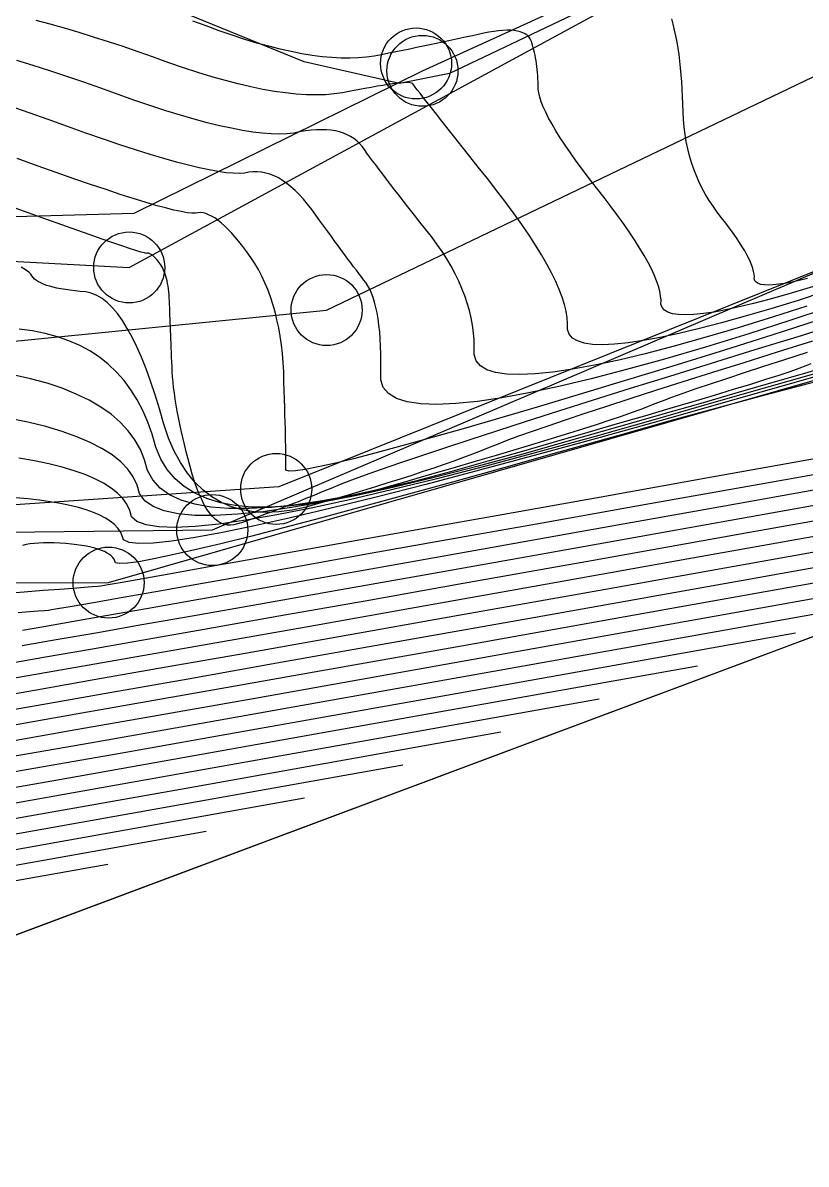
# Model space of a CAD drawing. Extents: x 83 to 1412852, y -76 to 4931706.
# Drawn here: x 1412679.26 to 1412690.29, y 4931539.12 to 4931555.2 of the extents above; entities that cross this region are included whole.
import ezdxf

# ---------------------------------------------------------------- set-up
doc = ezdxf.new("R2010")
doc.units = 0
doc.header["$MEASUREMENT"] = 0
doc.header["$PDMODE"] = 33
doc.header["$PDSIZE"] = 1
doc.layers.get('0').update_dxf_attribs({"color": 1, "linetype": 'CONTINUOUS'})
for name, color, linetype in [('Buildings-21-08-2020', 1, 'CONTINUOUS'), ('BUILDINGS21082020 entities', 1, 'CONTINUOUS'), ('Ground topo-Rev01', 1, 'CONTINUOUS'), ('New scratch layer', 1, 'CONTINUOUS'), ('nz-property-titles(LINZ DOWNLOAD)', 1, 'CONTINUOUS')]:
    doc.layers.add(name, color=color, linetype=linetype)

msp = doc.modelspace()

# ---------------------------------------------------------------- linework, layer by layer
for points in [[(1412625.83, 4931580.38), (1412628.75, 4931581.8), (1412632.64, 4931582.21), (1412634.8, 4931580.2), (1412637.58, 4931576.34), (1412641.3, 4931568.83), (1412646.46, 4931561.43), (1412653.58, 4931556.32), (1412661.21, 4931552.91), (1412664.41, 4931553.01), (1412671.43, 4931552.25), (1412680.76, 4931551.75), (1412690.96, 4931557.29), (1412699.75, 4931563.42), (1412708.32, 4931567.05)], [(1412646.87, 4931551.86), (1412664.06, 4931547.3), (1412680.47, 4931547.31), (1412698.54, 4931552.49), (1412706.91, 4931556.07), (1412714.69, 4931563.43)], [(1412711.73, 4931562.82), (1412700.57, 4931556.35), (1412691.34, 4931552.07), (1412681.93, 4931548.05), (1412672.34, 4931547.94), (1412661.77, 4931549.26), (1412658.05, 4931550.37), (1412653.65, 4931552.02), (1412647.75, 4931555.08)], [(1412690.542, 4931551.405), (1412690.18, 4931551.286), (1412689.797, 4931551.168), (1412689.437, 4931551.062), (1412689.102, 4931550.969), (1412688.791, 4931550.888), (1412688.503, 4931550.819), (1412688.24, 4931550.763), (1412688.001, 4931550.719), (1412687.786, 4931550.687), (1412687.595, 4931550.668), (1412687.428, 4931550.661), (1412687.286, 4931550.666), (1412687.167, 4931550.684), (1412687.073, 4931550.714), (1412687.002, 4931550.756), (1412686.956, 4931550.811), (1412686.933, 4931550.878), (1412686.935, 4931550.957), (1412686.928, 4931551.042), (1412686.913, 4931551.133), (1412686.889, 4931551.229), (1412686.857, 4931551.331), (1412686.816, 4931551.439), (1412686.767, 4931551.553), (1412686.709, 4931551.672), (1412686.642, 4931551.797), (1412686.567, 4931551.927), (1412686.484, 4931552.064), (1412686.392, 4931552.206), (1412686.291, 4931552.353), (1412686.182, 4931552.507), (1412686.064, 4931552.666), (1412685.938, 4931552.83), (1412685.804, 4931553.001), (1412685.677, 4931553.161), (1412685.559, 4931553.311), (1412685.448, 4931553.451), (1412685.346, 4931553.581), (1412685.252, 4931553.7), (1412685.165, 4931553.81), (1412685.087, 4931553.909), (1412685.017, 4931553.998), (1412684.955, 4931554.076), (1412684.902, 4931554.145), (1412684.856, 4931554.203), (1412684.818, 4931554.252), (1412684.789, 4931554.29), (1412684.767, 4931554.317), (1412684.754, 4931554.335), (1412684.748, 4931554.342), (1412684.736, 4931554.348), (1412684.718, 4931554.352), (1412684.693, 4931554.354), (1412684.661, 4931554.354), (1412684.623, 4931554.352), (1412684.578, 4931554.348), (1412684.526, 4931554.343), (1412684.468, 4931554.335), (1412684.403, 4931554.326), (1412684.332, 4931554.315), (1412684.254, 4931554.302), (1412684.17, 4931554.287), (1412684.078, 4931554.271), (1412683.981, 4931554.252), (1412683.876, 4931554.232), (1412683.765, 4931554.21), (1412683.648, 4931554.194), (1412683.524, 4931554.184), (1412683.393, 4931554.181), (1412683.256, 4931554.184), (1412683.113, 4931554.193), (1412682.962, 4931554.209), (1412682.806, 4931554.231), (1412682.642, 4931554.259), (1412682.473, 4931554.294), (1412682.296, 4931554.335), (1412682.114, 4931554.382), (1412681.924, 4931554.436), (1412681.728, 4931554.495), (1412681.526, 4931554.562), (1412681.317, 4931554.634), (1412681.101, 4931554.713), (1412680.888, 4931554.788), (1412680.676, 4931554.861), (1412680.467, 4931554.93), (1412680.259, 4931554.996), (1412680.053, 4931555.059), (1412679.85, 4931555.119), (1412679.648, 4931555.175), (1412679.448, 4931555.228)], [(1412690.526, 4931551.52), (1412690.257, 4931551.437), (1412690.005, 4931551.363), (1412689.77, 4931551.298), (1412689.552, 4931551.241), (1412689.35, 4931551.193), (1412689.165, 4931551.153), (1412688.998, 4931551.122), (1412688.847, 4931551.1), (1412688.713, 4931551.087), (1412688.596, 4931551.082), (1412688.496, 4931551.085), (1412688.413, 4931551.098), (1412688.346, 4931551.119), (1412688.297, 4931551.149), (1412688.264, 4931551.187), (1412688.249, 4931551.234), (1412688.25, 4931551.289), (1412688.244, 4931551.35), (1412688.232, 4931551.416), (1412688.213, 4931551.487), (1412688.187, 4931551.563), (1412688.154, 4931551.644), (1412688.114, 4931551.73), (1412688.067, 4931551.821), (1412688.014, 4931551.917), (1412687.953, 4931552.019), (1412687.886, 4931552.125), (1412687.812, 4931552.237), (1412687.731, 4931552.353), (1412687.644, 4931552.475), (1412687.549, 4931552.602), (1412687.448, 4931552.734), (1412687.34, 4931552.871), (1412687.238, 4931553.002), (1412687.143, 4931553.128), (1412687.055, 4931553.248), (1412686.974, 4931553.363), (1412686.899, 4931553.473), (1412686.831, 4931553.576), (1412686.77, 4931553.675), (1412686.715, 4931553.767), (1412686.667, 4931553.855), (1412686.626, 4931553.936), (1412686.592, 4931554.013), (1412686.564, 4931554.083), (1412686.543, 4931554.149), (1412686.529, 4931554.208), (1412686.521, 4931554.262), (1412686.52, 4931554.311), (1412686.518, 4931554.358), (1412686.516, 4931554.405), (1412686.513, 4931554.45), (1412686.51, 4931554.495), (1412686.506, 4931554.538), (1412686.501, 4931554.58), (1412686.496, 4931554.621), (1412686.49, 4931554.662), (1412686.484, 4931554.701), (1412686.477, 4931554.739), (1412686.469, 4931554.776), (1412686.46, 4931554.811), (1412686.451, 4931554.846), (1412686.442, 4931554.88), (1412686.432, 4931554.913), (1412686.421, 4931554.944), (1412686.406, 4931554.973), (1412686.387, 4931554.998), (1412686.363, 4931555.021), (1412686.335, 4931555.04), (1412686.304, 4931555.056), (1412686.267, 4931555.07), (1412686.227, 4931555.08), (1412686.183, 4931555.087), (1412686.134, 4931555.091), (1412686.081, 4931555.092), (1412686.024, 4931555.09), (1412685.963, 4931555.084), (1412685.897, 4931555.076), (1412685.827, 4931555.065), (1412685.753, 4931555.05), (1412685.675, 4931555.033), (1412685.595, 4931555.015), (1412685.514, 4931554.997), (1412685.431, 4931554.979), (1412685.347, 4931554.961), (1412685.261, 4931554.942), (1412685.173, 4931554.924), (1412685.084, 4931554.905), (1412684.993, 4931554.886), (1412684.9, 4931554.866), (1412684.806, 4931554.847), (1412684.711, 4931554.827), (1412684.614, 4931554.807), (1412684.515, 4931554.787), (1412684.415, 4931554.767), (1412684.313, 4931554.746), (1412684.209, 4931554.726), (1412684.1, 4931554.711), (1412683.986, 4931554.701), (1412683.867, 4931554.697), (1412683.743, 4931554.699), (1412683.613, 4931554.706), (1412683.478, 4931554.718), (1412683.338, 4931554.737), (1412683.193, 4931554.761), (1412683.042, 4931554.79), (1412682.886, 4931554.825), (1412682.725, 4931554.866), (1412682.559, 4931554.912), (1412682.388, 4931554.963), (1412682.211, 4931555.021), (1412682.029, 4931555.084), (1412681.842, 4931555.152), (1412681.657, 4931555.218)], [(1412690.313, 4931551.594), (1412690.197, 4931551.566), (1412690.091, 4931551.543), (1412689.994, 4931551.526), (1412689.908, 4931551.513), (1412689.831, 4931551.505), (1412689.764, 4931551.502), (1412689.706, 4931551.504), (1412689.658, 4931551.512), (1412689.62, 4931551.524), (1412689.592, 4931551.541), (1412689.573, 4931551.563), (1412689.564, 4931551.59), (1412689.565, 4931551.622), (1412689.562, 4931551.656), (1412689.555, 4931551.694), (1412689.543, 4931551.735), (1412689.528, 4931551.779), (1412689.51, 4931551.825), (1412689.487, 4931551.875), (1412689.46, 4931551.927), (1412689.429, 4931551.982), (1412689.394, 4931552.041), (1412689.356, 4931552.102), (1412689.313, 4931552.166), (1412689.267, 4931552.233), (1412689.217, 4931552.303), (1412689.162, 4931552.376), (1412689.104, 4931552.451), (1412689.042, 4931552.53), (1412688.983, 4931552.611), (1412688.929, 4931552.693), (1412688.878, 4931552.777), (1412688.831, 4931552.864), (1412688.787, 4931552.952), (1412688.748, 4931553.042), (1412688.712, 4931553.134), (1412688.68, 4931553.228), (1412688.651, 4931553.324), (1412688.627, 4931553.422), (1412688.606, 4931553.522), (1412688.589, 4931553.624), (1412688.575, 4931553.727), (1412688.566, 4931553.833), (1412688.56, 4931553.94), (1412688.558, 4931554.05), (1412688.554, 4931554.157), (1412688.549, 4931554.261), (1412688.543, 4931554.363), (1412688.535, 4931554.463), (1412688.526, 4931554.561), (1412688.515, 4931554.656), (1412688.504, 4931554.748), (1412688.49, 4931554.838), (1412688.476, 4931554.926), (1412688.46, 4931555.012), (1412688.442, 4931555.095), (1412688.423, 4931555.176), (1412688.403, 4931555.254)], [(1412690.303, 4931551.203), (1412689.834, 4931551.052), (1412689.336, 4931550.898), (1412688.869, 4931550.761), (1412688.434, 4931550.64), (1412688.029, 4931550.535), (1412687.657, 4931550.446), (1412687.315, 4931550.373), (1412687.004, 4931550.316), (1412686.725, 4931550.275), (1412686.477, 4931550.25), (1412686.261, 4931550.241), (1412686.076, 4931550.247), (1412685.921, 4931550.27), (1412685.799, 4931550.309), (1412685.707, 4931550.364), (1412685.647, 4931550.435), (1412685.618, 4931550.522), (1412685.62, 4931550.625), (1412685.617, 4931550.728), (1412685.609, 4931550.831), (1412685.595, 4931550.935), (1412685.576, 4931551.038), (1412685.552, 4931551.142), (1412685.522, 4931551.245), (1412685.487, 4931551.349), (1412685.447, 4931551.453), (1412685.401, 4931551.557), (1412685.35, 4931551.661), (1412685.294, 4931551.766), (1412685.233, 4931551.87), (1412685.166, 4931551.975), (1412685.093, 4931552.079), (1412685.016, 4931552.184), (1412684.933, 4931552.289), (1412684.853, 4931552.39), (1412684.777, 4931552.487), (1412684.703, 4931552.581), (1412684.633, 4931552.671), (1412684.566, 4931552.757), (1412684.503, 4931552.839), (1412684.442, 4931552.918), (1412684.385, 4931552.993), (1412684.33, 4931553.064), (1412684.279, 4931553.131), (1412684.232, 4931553.194), (1412684.187, 4931553.254), (1412684.145, 4931553.31), (1412684.107, 4931553.362), (1412684.072, 4931553.41), (1412684.04, 4931553.455), (1412684.005, 4931553.496), (1412683.966, 4931553.533), (1412683.924, 4931553.566), (1412683.879, 4931553.595), (1412683.83, 4931553.62), (1412683.778, 4931553.642), (1412683.723, 4931553.659), (1412683.664, 4931553.673), (1412683.602, 4931553.683), (1412683.537, 4931553.689), (1412683.468, 4931553.691), (1412683.396, 4931553.689), (1412683.321, 4931553.684), (1412683.242, 4931553.675), (1412683.16, 4931553.661), (1412683.074, 4931553.644), (1412682.979, 4931553.634), (1412682.874, 4931553.63), (1412682.759, 4931553.633), (1412682.634, 4931553.642), (1412682.499, 4931553.658), (1412682.354, 4931553.681), (1412682.199, 4931553.711), (1412682.034, 4931553.747), (1412681.86, 4931553.789), (1412681.675, 4931553.839), (1412681.481, 4931553.894), (1412681.277, 4931553.957), (1412681.063, 4931554.026), (1412680.839, 4931554.102), (1412680.605, 4931554.185), (1412680.361, 4931554.274), (1412680.119, 4931554.359), (1412679.88, 4931554.441), (1412679.643, 4931554.52), (1412679.408, 4931554.594), (1412679.175, 4931554.665)], [(1412690.604, 4931551.181), (1412690.064, 4931551.001), (1412689.488, 4931550.817), (1412688.875, 4931550.629), (1412688.301, 4931550.46), (1412687.766, 4931550.312), (1412687.268, 4931550.182), (1412686.81, 4931550.073), (1412686.39, 4931549.983), (1412686.008, 4931549.913), (1412685.664, 4931549.862), (1412685.36, 4931549.831), (1412685.093, 4931549.82), (1412684.865, 4931549.829), (1412684.676, 4931549.857), (1412684.525, 4931549.905), (1412684.412, 4931549.972), (1412684.338, 4931550.059), (1412684.303, 4931550.166), (1412684.305, 4931550.293), (1412684.306, 4931550.414), (1412684.305, 4931550.53), (1412684.301, 4931550.64), (1412684.295, 4931550.745), (1412684.288, 4931550.844), (1412684.278, 4931550.938), (1412684.266, 4931551.027), (1412684.252, 4931551.11), (1412684.235, 4931551.187), (1412684.217, 4931551.259), (1412684.197, 4931551.326), (1412684.174, 4931551.387), (1412684.149, 4931551.443), (1412684.122, 4931551.493), (1412684.093, 4931551.538), (1412684.062, 4931551.577), (1412684.03, 4931551.619), (1412683.995, 4931551.664), (1412683.959, 4931551.711), (1412683.921, 4931551.761), (1412683.881, 4931551.814), (1412683.84, 4931551.869), (1412683.797, 4931551.927), (1412683.752, 4931551.987), (1412683.706, 4931552.051), (1412683.657, 4931552.116), (1412683.607, 4931552.185), (1412683.556, 4931552.256), (1412683.502, 4931552.33), (1412683.447, 4931552.406), (1412683.39, 4931552.486), (1412683.332, 4931552.567), (1412683.273, 4931552.643), (1412683.215, 4931552.713), (1412683.156, 4931552.777), (1412683.097, 4931552.836), (1412683.038, 4931552.888), (1412682.979, 4931552.935), (1412682.92, 4931552.976), (1412682.861, 4931553.011), (1412682.801, 4931553.04), (1412682.742, 4931553.063), (1412682.682, 4931553.08), (1412682.623, 4931553.092), (1412682.563, 4931553.097), (1412682.503, 4931553.097), (1412682.444, 4931553.091), (1412682.384, 4931553.079), (1412682.31, 4931553.074), (1412682.224, 4931553.076), (1412682.124, 4931553.085), (1412682.011, 4931553.101), (1412681.885, 4931553.123), (1412681.745, 4931553.153), (1412681.593, 4931553.19), (1412681.426, 4931553.234), (1412681.247, 4931553.284), (1412681.054, 4931553.342), (1412680.849, 4931553.407), (1412680.629, 4931553.478), (1412680.397, 4931553.557), (1412680.151, 4931553.643), (1412679.892, 4931553.735), (1412679.62, 4931553.835), (1412679.35, 4931553.93), (1412679.083, 4931554.022)], [(1412690.464, 4931551.008), (1412689.825, 4931550.799), (1412689.142, 4931550.583), (1412688.415, 4931550.36), (1412687.733, 4931550.152), (1412687.097, 4931549.96), (1412686.506, 4931549.784), (1412685.961, 4931549.623), (1412685.462, 4931549.478), (1412685.007, 4931549.349), (1412684.599, 4931549.236), (1412684.236, 4931549.138), (1412683.918, 4931549.056), (1412683.646, 4931548.99), (1412683.419, 4931548.939), (1412683.238, 4931548.904), (1412683.102, 4931548.885), (1412683.012, 4931548.882), (1412682.967, 4931548.895), (1412682.967, 4931548.923), (1412682.968, 4931548.958), (1412682.968, 4931548.999), (1412682.967, 4931549.047), (1412682.967, 4931549.102), (1412682.966, 4931549.163), (1412682.965, 4931549.231), (1412682.963, 4931549.306), (1412682.961, 4931549.387), (1412682.959, 4931549.476), (1412682.957, 4931549.57), (1412682.954, 4931549.672), (1412682.951, 4931549.779), (1412682.948, 4931549.894), (1412682.944, 4931550.015), (1412682.94, 4931550.143), (1412682.936, 4931550.278), (1412682.929, 4931550.409), (1412682.918, 4931550.537), (1412682.904, 4931550.661), (1412682.886, 4931550.782), (1412682.865, 4931550.9), (1412682.841, 4931551.014), (1412682.814, 4931551.125), (1412682.783, 4931551.232), (1412682.749, 4931551.336), (1412682.711, 4931551.437), (1412682.67, 4931551.534), (1412682.626, 4931551.628), (1412682.579, 4931551.719), (1412682.528, 4931551.806), (1412682.474, 4931551.889), (1412682.416, 4931551.97), (1412682.36, 4931552.044), (1412682.306, 4931552.114), (1412682.253, 4931552.178), (1412682.201, 4931552.236), (1412682.151, 4931552.289), (1412682.102, 4931552.337), (1412682.054, 4931552.379), (1412682.008, 4931552.416), (1412681.964, 4931552.447), (1412681.921, 4931552.473), (1412681.879, 4931552.493), (1412681.839, 4931552.508), (1412681.8, 4931552.518), (1412681.763, 4931552.522), (1412681.727, 4931552.52), (1412681.693, 4931552.513), (1412681.642, 4931552.514), (1412681.574, 4931552.521), (1412681.49, 4931552.536), (1412681.389, 4931552.559), (1412681.271, 4931552.588), (1412681.137, 4931552.625), (1412680.986, 4931552.669), (1412680.818, 4931552.721), (1412680.634, 4931552.78), (1412680.434, 4931552.846), (1412680.216, 4931552.919), (1412679.982, 4931553), (1412679.731, 4931553.088), (1412679.464, 4931553.183), (1412679.18, 4931553.286)], [(1412690.836, 4931550.982), (1412690.224, 4931550.788), (1412689.573, 4931550.588), (1412688.955, 4931550.397), (1412688.369, 4931550.216), (1412687.816, 4931550.043), (1412687.296, 4931549.88), (1412686.808, 4931549.726), (1412686.353, 4931549.581), (1412685.931, 4931549.445), (1412685.542, 4931549.318), (1412685.185, 4931549.201), (1412684.861, 4931549.093), (1412684.569, 4931548.994), (1412684.31, 4931548.904), (1412684.084, 4931548.824), (1412683.891, 4931548.752), (1412683.73, 4931548.69), (1412683.602, 4931548.637), (1412683.479, 4931548.587), (1412683.361, 4931548.539), (1412683.248, 4931548.493), (1412683.14, 4931548.45), (1412683.037, 4931548.409), (1412682.939, 4931548.371), (1412682.846, 4931548.336), (1412682.758, 4931548.302), (1412682.675, 4931548.272), (1412682.597, 4931548.243), (1412682.524, 4931548.217), (1412682.457, 4931548.194), (1412682.394, 4931548.173), (1412682.336, 4931548.154), (1412682.283, 4931548.138), (1412682.235, 4931548.125), (1412682.188, 4931548.119), (1412682.143, 4931548.12), (1412682.098, 4931548.13), (1412682.055, 4931548.147), (1412682.012, 4931548.171), (1412681.971, 4931548.203), (1412681.931, 4931548.243), (1412681.892, 4931548.291), (1412681.854, 4931548.346), (1412681.817, 4931548.408), (1412681.781, 4931548.479), (1412681.746, 4931548.556), (1412681.712, 4931548.642), (1412681.68, 4931548.735), (1412681.648, 4931548.836), (1412681.618, 4931548.944), (1412681.589, 4931549.05), (1412681.562, 4931549.154), (1412681.537, 4931549.255), (1412681.513, 4931549.354), (1412681.492, 4931549.451), (1412681.471, 4931549.544), (1412681.453, 4931549.636), (1412681.436, 4931549.725), (1412681.421, 4931549.812), (1412681.408, 4931549.896), (1412681.396, 4931549.978), (1412681.386, 4931550.058), (1412681.378, 4931550.135), (1412681.371, 4931550.21), (1412681.366, 4931550.282), (1412681.363, 4931550.352), (1412681.36, 4931550.42), (1412681.357, 4931550.488), (1412681.354, 4931550.553), (1412681.352, 4931550.617), (1412681.349, 4931550.68), (1412681.347, 4931550.742), (1412681.344, 4931550.802), (1412681.342, 4931550.86), (1412681.34, 4931550.917), (1412681.337, 4931550.973), (1412681.335, 4931551.027), (1412681.334, 4931551.08), (1412681.332, 4931551.131), (1412681.33, 4931551.181), (1412681.329, 4931551.23), (1412681.327, 4931551.277), (1412681.325, 4931551.322), (1412681.322, 4931551.366), (1412681.318, 4931551.408), (1412681.313, 4931551.449), (1412681.307, 4931551.488), (1412681.301, 4931551.525), (1412681.293, 4931551.56), (1412681.285, 4931551.594), (1412681.276, 4931551.627), (1412681.266, 4931551.657), (1412681.255, 4931551.686), (1412681.244, 4931551.714), (1412681.232, 4931551.74), (1412681.218, 4931551.764), (1412681.204, 4931551.786), (1412681.189, 4931551.807), (1412681.175, 4931551.826), (1412681.161, 4931551.844), (1412681.147, 4931551.861), (1412681.134, 4931551.876), (1412681.121, 4931551.89), (1412681.108, 4931551.902), (1412681.096, 4931551.913), (1412681.084, 4931551.923), (1412681.072, 4931551.931), (1412681.061, 4931551.937), (1412681.05, 4931551.943), (1412681.04, 4931551.947), (1412681.03, 4931551.949), (1412681.02, 4931551.95), (1412681.011, 4931551.95), (1412681.002, 4931551.948), (1412680.973, 4931551.954), (1412680.924, 4931551.967), (1412680.855, 4931551.988), (1412680.766, 4931552.017), (1412680.657, 4931552.053), (1412680.528, 4931552.097), (1412680.379, 4931552.149), (1412680.21, 4931552.208), (1412680.021, 4931552.275), (1412679.813, 4931552.349), (1412679.584, 4931552.432), (1412679.335, 4931552.521), (1412679.066, 4931552.619)], [(1412690.385, 4931550.71), (1412689.887, 4931550.555), (1412689.417, 4931550.408), (1412688.974, 4931550.269), (1412688.559, 4931550.138), (1412688.172, 4931550.015), (1412687.813, 4931549.899), (1412687.482, 4931549.792), (1412687.178, 4931549.692), (1412686.902, 4931549.6), (1412686.654, 4931549.516), (1412686.434, 4931549.439), (1412686.242, 4931549.371), (1412686.077, 4931549.31), (1412685.941, 4931549.257), (1412685.832, 4931549.212), (1412685.717, 4931549.166), (1412685.595, 4931549.12), (1412685.468, 4931549.072), (1412685.334, 4931549.023), (1412685.195, 4931548.974), (1412685.049, 4931548.924), (1412684.897, 4931548.873), (1412684.739, 4931548.821), (1412684.575, 4931548.768), (1412684.404, 4931548.714), (1412684.227, 4931548.66), (1412684.045, 4931548.604), (1412683.856, 4931548.548), (1412683.661, 4931548.491), (1412683.46, 4931548.433), (1412683.252, 4931548.374), (1412683.054, 4931548.332), (1412682.865, 4931548.307), (1412682.685, 4931548.3), (1412682.515, 4931548.309), (1412682.353, 4931548.336), (1412682.201, 4931548.379), (1412682.058, 4931548.44), (1412681.925, 4931548.518), (1412681.8, 4931548.613), (1412681.685, 4931548.725), (1412681.579, 4931548.854), (1412681.482, 4931549), (1412681.394, 4931549.163), (1412681.315, 4931549.344), (1412681.246, 4931549.541), (1412681.186, 4931549.756), (1412681.125, 4931549.957), (1412681.062, 4931550.146), (1412680.999, 4931550.321), (1412680.934, 4931550.484), (1412680.868, 4931550.633), (1412680.801, 4931550.769), (1412680.733, 4931550.892), (1412680.664, 4931551.002), (1412680.594, 4931551.099), (1412680.523, 4931551.183), (1412680.45, 4931551.254), (1412680.377, 4931551.312), (1412680.302, 4931551.357), (1412680.226, 4931551.389), (1412680.149, 4931551.408), (1412680.071, 4931551.413), (1412679.997, 4931551.42), (1412679.927, 4931551.428), (1412679.861, 4931551.437), (1412679.799, 4931551.447), (1412679.741, 4931551.458), (1412679.688, 4931551.47), (1412679.638, 4931551.484), (1412679.593, 4931551.498), (1412679.552, 4931551.514), (1412679.514, 4931551.531), (1412679.481, 4931551.548), (1412679.452, 4931551.567), (1412679.427, 4931551.587), (1412679.406, 4931551.609), (1412679.389, 4931551.631), (1412679.376, 4931551.654), (1412679.347, 4931551.683), (1412679.3, 4931551.716), (1412679.236, 4931551.754)], [(1412690.31, 4931550.551), (1412689.991, 4931550.449), (1412689.695, 4931550.354), (1412689.422, 4931550.265), (1412689.171, 4931550.183), (1412688.944, 4931550.107), (1412688.74, 4931550.038), (1412688.558, 4931549.975), (1412688.399, 4931549.918), (1412688.264, 4931549.868), (1412688.151, 4931549.824), (1412688.061, 4931549.787), (1412687.954, 4931549.746), (1412687.83, 4931549.7), (1412687.688, 4931549.651), (1412687.529, 4931549.597), (1412687.352, 4931549.539), (1412687.159, 4931549.476), (1412686.948, 4931549.41), (1412686.719, 4931549.339), (1412686.474, 4931549.264), (1412686.211, 4931549.185), (1412685.93, 4931549.102), (1412685.633, 4931549.015), (1412685.318, 4931548.923), (1412684.986, 4931548.827), (1412684.636, 4931548.727), (1412684.269, 4931548.623), (1412683.922, 4931548.537), (1412683.595, 4931548.468), (1412683.287, 4931548.418), (1412682.999, 4931548.386), (1412682.731, 4931548.371), (1412682.482, 4931548.375), (1412682.254, 4931548.396), (1412682.044, 4931548.436), (1412681.855, 4931548.493), (1412681.685, 4931548.569), (1412681.535, 4931548.662), (1412681.405, 4931548.774), (1412681.295, 4931548.903), (1412681.204, 4931549.05), (1412681.133, 4931549.216), (1412681.081, 4931549.399), (1412681.021, 4931549.572), (1412680.951, 4931549.734), (1412680.872, 4931549.885), (1412680.784, 4931550.026), (1412680.687, 4931550.157), (1412680.58, 4931550.277), (1412680.465, 4931550.386), (1412680.34, 4931550.485), (1412680.206, 4931550.573), (1412680.063, 4931550.651), (1412679.91, 4931550.718), (1412679.749, 4931550.774), (1412679.578, 4931550.82), (1412679.398, 4931550.856), (1412679.209, 4931550.881)], [(1412690.68, 4931550.376), (1412690.272, 4931550.257), (1412689.824, 4931550.128), (1412689.336, 4931549.987), (1412688.809, 4931549.835), (1412688.242, 4931549.673), (1412687.636, 4931549.5), (1412686.989, 4931549.316), (1412686.304, 4931549.121), (1412685.658, 4931548.946), (1412685.054, 4931548.79), (1412684.491, 4931548.655), (1412683.968, 4931548.539), (1412683.486, 4931548.442), (1412683.044, 4931548.366), (1412682.644, 4931548.309), (1412682.284, 4931548.272), (1412681.965, 4931548.255), (1412681.686, 4931548.257), (1412681.449, 4931548.279), (1412681.252, 4931548.321), (1412681.096, 4931548.382), (1412680.981, 4931548.463), (1412680.906, 4931548.564), (1412680.872, 4931548.685), (1412680.817, 4931548.799), (1412680.739, 4931548.908), (1412680.64, 4931549.012), (1412680.518, 4931549.109), (1412680.375, 4931549.201), (1412680.21, 4931549.286), (1412680.023, 4931549.366), (1412679.815, 4931549.441), (1412679.584, 4931549.509), (1412679.331, 4931549.572), (1412679.057, 4931549.628)], [(1412690.361, 4931550.392), (1412690.291, 4931550.362), (1412690.192, 4931550.326), (1412690.064, 4931550.281), (1412689.908, 4931550.23), (1412689.723, 4931550.17), (1412689.51, 4931550.103), (1412689.268, 4931550.029), (1412688.998, 4931549.947), (1412688.7, 4931549.858), (1412688.373, 4931549.761), (1412688.017, 4931549.656), (1412687.633, 4931549.545), (1412687.221, 4931549.425), (1412686.78, 4931549.298), (1412686.311, 4931549.164), (1412685.813, 4931549.022), (1412685.286, 4931548.872), (1412684.79, 4931548.741), (1412684.324, 4931548.629), (1412683.889, 4931548.536), (1412683.483, 4931548.462), (1412683.108, 4931548.407), (1412682.763, 4931548.37), (1412682.449, 4931548.353), (1412682.164, 4931548.354), (1412681.91, 4931548.374), (1412681.686, 4931548.413), (1412681.492, 4931548.471), (1412681.329, 4931548.547), (1412681.195, 4931548.642), (1412681.092, 4931548.757), (1412681.019, 4931548.89), (1412680.977, 4931549.042), (1412680.917, 4931549.186), (1412680.84, 4931549.321), (1412680.746, 4931549.449), (1412680.634, 4931549.569), (1412680.505, 4931549.681), (1412680.359, 4931549.784), (1412680.196, 4931549.88), (1412680.015, 4931549.967), (1412679.818, 4931550.047), (1412679.603, 4931550.118), (1412679.37, 4931550.181), (1412679.121, 4931550.237)], [(1412691.166, 4931550.423), (1412690.286, 4931550.173), (1412689.343, 4931549.905), (1412688.338, 4931549.619), (1412687.395, 4931549.355), (1412686.513, 4931549.113), (1412685.694, 4931548.892), (1412684.936, 4931548.692), (1412684.24, 4931548.514), (1412683.606, 4931548.357), (1412683.034, 4931548.222), (1412682.523, 4931548.108), (1412682.075, 4931548.016), (1412681.688, 4931547.945), (1412681.362, 4931547.895), (1412681.099, 4931547.868), (1412680.897, 4931547.861), (1412680.758, 4931547.876), (1412680.68, 4931547.913), (1412680.663, 4931547.971), (1412680.637, 4931548.026), (1412680.599, 4931548.078), (1412680.552, 4931548.128), (1412680.493, 4931548.174), (1412680.424, 4931548.218), (1412680.345, 4931548.26), (1412680.255, 4931548.298), (1412680.155, 4931548.334), (1412680.044, 4931548.367), (1412679.923, 4931548.397), (1412679.791, 4931548.424), (1412679.649, 4931548.448), (1412679.496, 4931548.47), (1412679.332, 4931548.489), (1412679.159, 4931548.505)], [(1412690.397, 4931550.246), (1412689.704, 4931550.048), (1412688.961, 4931549.836), (1412688.166, 4931549.61), (1412687.321, 4931549.37), (1412686.527, 4931549.151), (1412685.784, 4931548.952), (1412685.092, 4931548.773), (1412684.452, 4931548.615), (1412683.863, 4931548.478), (1412683.325, 4931548.361), (1412682.839, 4931548.265), (1412682.404, 4931548.19), (1412682.02, 4931548.135), (1412681.687, 4931548.101), (1412681.406, 4931548.087), (1412681.176, 4931548.094), (1412680.997, 4931548.122), (1412680.869, 4931548.17), (1412680.793, 4931548.238), (1412680.768, 4931548.328), (1412680.727, 4931548.413), (1412680.669, 4931548.493), (1412680.596, 4931548.57), (1412680.506, 4931548.642), (1412680.4, 4931548.71), (1412680.278, 4931548.773), (1412680.139, 4931548.832), (1412679.985, 4931548.887), (1412679.814, 4931548.938), (1412679.627, 4931548.984), (1412679.424, 4931549.026), (1412679.205, 4931549.064)], [(1412690.757, 4931550.217), (1412690.267, 4931550.095), (1412689.71, 4931549.95), (1412689.086, 4931549.782), (1412688.395, 4931549.592), (1412687.637, 4931549.38), (1412686.812, 4931549.146), (1412686.037, 4931548.928), (1412685.314, 4931548.726), (1412684.643, 4931548.54), (1412684.022, 4931548.371), (1412683.452, 4931548.218), (1412682.933, 4931548.082), (1412682.466, 4931547.961), (1412682.05, 4931547.857), (1412681.684, 4931547.77), (1412681.37, 4931547.699), (1412681.107, 4931547.644), (1412680.895, 4931547.605), (1412680.735, 4931547.583), (1412680.625, 4931547.577), (1412680.566, 4931547.587), (1412680.559, 4931547.614), (1412680.547, 4931547.639), (1412680.529, 4931547.663), (1412680.507, 4931547.686), (1412680.481, 4931547.707), (1412680.449, 4931547.727), (1412680.413, 4931547.746), (1412680.371, 4931547.764), (1412680.325, 4931547.78), (1412680.274, 4931547.795), (1412680.219, 4931547.809), (1412680.158, 4931547.822), (1412680.093, 4931547.833), (1412680.022, 4931547.843), (1412679.947, 4931547.852), (1412679.867, 4931547.859), (1412679.783, 4931547.865), (1412679.702, 4931547.869), (1412679.626, 4931547.871), (1412679.554, 4931547.87), (1412679.486, 4931547.867), (1412679.422, 4931547.862), (1412679.362, 4931547.855), (1412679.307, 4931547.845), (1412679.256, 4931547.833)], [(1412692.541, 4931549.213), (1412690.081, 4931548.774), (1412688.092, 4931548.419), (1412686.575, 4931548.149), (1412685.245, 4931547.912), (1412684.104, 4931547.709), (1412683.15, 4931547.539), (1412682.385, 4931547.403), (1412681.712, 4931547.284), (1412681.134, 4931547.182), (1412680.648, 4931547.096), (1412680.256, 4931547.027), (1412679.957, 4931546.975), (1412679.752, 4931546.939), (1412679.64, 4931546.92), (1412679.621, 4931546.918), (1412679.567, 4931546.914), (1412679.478, 4931546.906), (1412679.354, 4931546.897), (1412679.195, 4931546.884)], [(1412691.018, 4931549.16), (1412688.968, 4931548.794), (1412687.406, 4931548.515), (1412686.038, 4931548.271), (1412684.866, 4931548.062), (1412683.889, 4931547.888), (1412683.107, 4931547.748), (1412682.423, 4931547.626), (1412681.836, 4931547.521), (1412681.346, 4931547.434), (1412680.954, 4931547.364), (1412680.659, 4931547.312), (1412680.462, 4931547.277), (1412680.362, 4931547.259), (1412680.359, 4931547.259), (1412680.319, 4931547.256), (1412680.24, 4931547.25), (1412680.124, 4931547.241), (1412679.97, 4931547.229), (1412679.777, 4931547.215), (1412679.547, 4931547.197), (1412679.279, 4931547.177), (1412678.973, 4931547.154)], [(1412691.527, 4931548.813), (1412689.144, 4931548.388), (1412687.216, 4931548.045), (1412685.744, 4931547.783), (1412684.452, 4931547.553), (1412683.342, 4931547.356), (1412682.412, 4931547.191), (1412681.662, 4931547.058), (1412681.002, 4931546.942), (1412680.432, 4931546.842), (1412679.95, 4931546.757), (1412679.558, 4931546.689), (1412679.255, 4931546.637)], [(1412692.917, 4931548.624), (1412689.498, 4931548.014), (1412687.27, 4931547.617), (1412685.465, 4931547.296), (1412684.083, 4931547.05), (1412682.866, 4931546.835), (1412681.817, 4931546.649), (1412680.934, 4931546.494), (1412680.217, 4931546.368), (1412679.582, 4931546.258), (1412679.028, 4931546.162)], [(1412695.68, 4931548.461), (1412689.51, 4931547.36), (1412686.455, 4931546.815), (1412684.46, 4931546.46), (1412682.838, 4931546.173), (1412681.59, 4931545.952), (1412680.488, 4931545.758), (1412679.53, 4931545.59), (1412678.717, 4931545.449)], [(1412690.513, 4931548.414), (1412688.207, 4931548.003), (1412686.341, 4931547.67), (1412684.913, 4931547.417), (1412683.659, 4931547.194), (1412682.579, 4931547.003), (1412681.673, 4931546.842), (1412680.94, 4931546.713), (1412680.292, 4931546.6), (1412679.73, 4931546.502), (1412679.252, 4931546.419)], [(1412691.781, 4931548.203), (1412688.484, 4931547.615), (1412686.334, 4931547.232), (1412684.59, 4931546.922), (1412683.252, 4931546.684), (1412682.073, 4931546.476), (1412681.055, 4931546.296), (1412680.195, 4931546.145), (1412679.495, 4931546.023), (1412678.872, 4931545.916)], [(1412694.297, 4931547.996), (1412688.374, 4931546.939), (1412685.441, 4931546.416), (1412683.523, 4931546.075), (1412681.963, 4931545.798), (1412680.76, 4931545.586), (1412679.695, 4931545.399), (1412678.767, 4931545.237)], [(1412690.645, 4931547.781), (1412687.469, 4931547.215), (1412685.397, 4931546.846), (1412683.714, 4931546.547), (1412682.421, 4931546.318), (1412681.28, 4931546.117), (1412680.292, 4931545.943), (1412679.456, 4931545.797), (1412678.772, 4931545.678)], [(1412692.913, 4931547.53), (1412687.238, 4931546.517), (1412684.426, 4931546.016), (1412682.586, 4931545.689), (1412681.087, 4931545.424), (1412679.929, 4931545.22), (1412678.902, 4931545.04)], [(1412691.53, 4931547.065), (1412686.102, 4931546.096), (1412683.412, 4931545.617), (1412681.649, 4931545.304), (1412680.211, 4931545.049), (1412679.098, 4931544.854)], [(1412690.146, 4931546.599), (1412684.967, 4931545.675), (1412682.398, 4931545.217), (1412680.712, 4931544.918), (1412679.336, 4931544.675), (1412678.267, 4931544.487)], [(1412688.763, 4931546.134), (1412683.831, 4931545.254), (1412681.383, 4931544.818), (1412679.776, 4931544.533), (1412678.46, 4931544.3), (1412677.437, 4931544.121), (1412676.523, 4931543.963), (1412675.718, 4931543.824), (1412675.023, 4931543.706), (1412674.437, 4931543.609), (1412673.9, 4931543.521), (1412673.411, 4931543.442), (1412672.971, 4931543.373), (1412672.58, 4931543.314), (1412672.237, 4931543.264), (1412671.943, 4931543.224), (1412671.697, 4931543.193), (1412671.5, 4931543.172), (1412671.298, 4931543.151), (1412671.093, 4931543.13), (1412670.884, 4931543.109), (1412670.671, 4931543.088)], [(1412687.379, 4931545.668), (1412682.695, 4931544.832), (1412680.369, 4931544.418), (1412678.839, 4931544.147), (1412677.584, 4931543.926), (1412676.606, 4931543.755), (1412675.73, 4931543.603), (1412674.956, 4931543.471), (1412674.284, 4931543.358), (1412673.715, 4931543.264), (1412673.19, 4931543.179), (1412672.709, 4931543.102), (1412672.274, 4931543.035), (1412671.882, 4931542.977), (1412671.535, 4931542.927), (1412671.233, 4931542.886), (1412670.975, 4931542.854), (1412670.761, 4931542.831)], [(1412685.996, 4931545.203), (1412681.56, 4931544.411), (1412679.355, 4931544.019), (1412677.902, 4931543.761), (1412676.709, 4931543.552), (1412675.775, 4931543.389), (1412674.937, 4931543.244), (1412674.193, 4931543.118), (1412673.545, 4931543.009), (1412672.992, 4931542.919), (1412672.48, 4931542.837), (1412672.007, 4931542.762), (1412671.576, 4931542.697), (1412671.184, 4931542.639), (1412670.833, 4931542.59)], [(1412684.612, 4931544.737), (1412680.424, 4931543.99), (1412678.34, 4931543.619), (1412676.965, 4931543.376), (1412675.833, 4931543.177), (1412674.944, 4931543.023), (1412674.144, 4931542.885), (1412673.431, 4931542.765), (1412672.806, 4931542.661), (1412672.27, 4931542.574), (1412671.769, 4931542.494), (1412671.305, 4931542.423), (1412670.878, 4931542.358), (1412670.487, 4931542.301)], [(1412683.228, 4931544.272), (1412679.288, 4931543.568), (1412677.326, 4931543.219), (1412676.028, 4931542.99), (1412674.958, 4931542.803), (1412674.114, 4931542.657), (1412673.351, 4931542.526), (1412672.669, 4931542.412), (1412672.067, 4931542.312), (1412671.547, 4931542.229), (1412671.059, 4931542.152), (1412670.603, 4931542.083)], [(1412681.845, 4931543.806), (1412678.152, 4931543.147), (1412676.311, 4931542.82), (1412675.091, 4931542.605), (1412674.082, 4931542.428), (1412673.283, 4931542.291), (1412672.558, 4931542.167), (1412671.906, 4931542.058), (1412671.329, 4931541.964), (1412670.825, 4931541.884)], [(1412680.461, 4931543.341), (1412677.017, 4931542.726), (1412675.297, 4931542.42), (1412674.155, 4931542.219), (1412673.206, 4931542.054), (1412672.452, 4931541.924), (1412671.765, 4931541.808), (1412671.144, 4931541.705), (1412670.59, 4931541.616)]]:
    msp.add_lwpolyline(points)
at = {"color": 2, "true_color": 0xf1eb1f}
msp.add_lwpolyline([(1412645.09, 4931558.53), (1412661.49, 4931550.97), (1412674.09, 4931550.21), (1412683.54, 4931551.15), (1412691.99, 4931555.2), (1412700.83, 4931560.13), (1412709.01, 4931564.18)], dxfattribs=at)
at = {"layer": 'Buildings-21-08-2020', "color": 7}
for p in [(1412684.8, 4931554.624, 65.21), (1412684.89, 4931554.52, 64.76)]:
    msp.add_point(p, dxfattribs=at)
at = {"layer": 'BUILDINGS21082020 entities', "color": 7}
for p in [(1412684.8, 4931554.624, 65.21), (1412684.89, 4931554.52, 64.76)]:
    msp.add_point(p, dxfattribs=at)
at = {"layer": 'Ground topo-Rev01', "color": 7}
for p in [(1412684.89, 4931554.52, 64.76), (1412680.76, 4931551.75, 65.67), (1412683.54, 4931551.15, 65.32), (1412682.83, 4931548.63, 65.42), (1412681.93, 4931548.05, 65.54), (1412680.47, 4931547.31, 67.17)]:
    msp.add_point(p, dxfattribs=at)
at = {"layer": 'New scratch layer', "color": 7, "linetype": 'Continuous', "flags": 128}
for points in [[(1412661.451, 4931553.371), (1412671.43, 4931552.25), (1412680.831, 4931552.515), (1412684.89, 4931554.52), (1412690.96, 4931557.29), (1412699.75, 4931563.42), (1412708.342, 4931567.097), (1412711.064, 4931570.114), (1412720.16, 4931568.96), (1412714.68, 4931563.43), (1412711.663, 4931562.935), (1412700.614, 4931556.309), (1412691.34, 4931552.07), (1412682.865, 4931548.659), (1412672.34, 4931547.94), (1412661.689, 4931549.31), (1412661.451, 4931553.371)], [(1412681.002, 4931560.709), (1412683.76, 4931568.61), (1412684.22, 4931567.37), (1412685.89, 4931566.16), (1412690, 4931556.737), (1412685.271, 4931554.483), (1412684.568, 4931554.343), (1412683.226, 4931554.649), (1412681.554, 4931555.329), (1412679.446, 4931558.28), (1412681.002, 4931560.709)]]:
    msp.add_lwpolyline(points, close=True, dxfattribs=at)
at = {"layer": 'nz-property-titles(LINZ DOWNLOAD)', "color": 7, "linetype": 'Continuous', "flags": 128}
for points in [[(1412682.698, 4931640.466), (1412710.054, 4931647.15), (1412737.411, 4931653.834), (1412764.203, 4931660.383), (1412779.006, 4931654.39), (1412775.741, 4931621.476), (1412777.168, 4931607.161), (1412789.245, 4931608.4), (1412777.36, 4931579.102), (1412649.678, 4931531.313), (1412643.411, 4931543.701), (1412638.895, 4931552.662), (1412621.576, 4931587.766), (1412660.662, 4931597.302), (1412699.748, 4931606.839), (1412682.698, 4931640.466)], [(1412665.043, 4931501.039), (1412649.678, 4931531.313), (1412777.36, 4931579.102), (1412789.245, 4931608.4), (1412803.807, 4931644.35), (1412822.41, 4931636.814), (1412795.972, 4931571.554), (1412819.282, 4931562.111), (1412842.594, 4931552.667), (1412850.439, 4931549.488), (1412851.728, 4931506.659), (1412665.043, 4931501.039)]]:
    msp.add_lwpolyline(points, close=True, dxfattribs=at)

doc.saveas('drawing.dxf')
